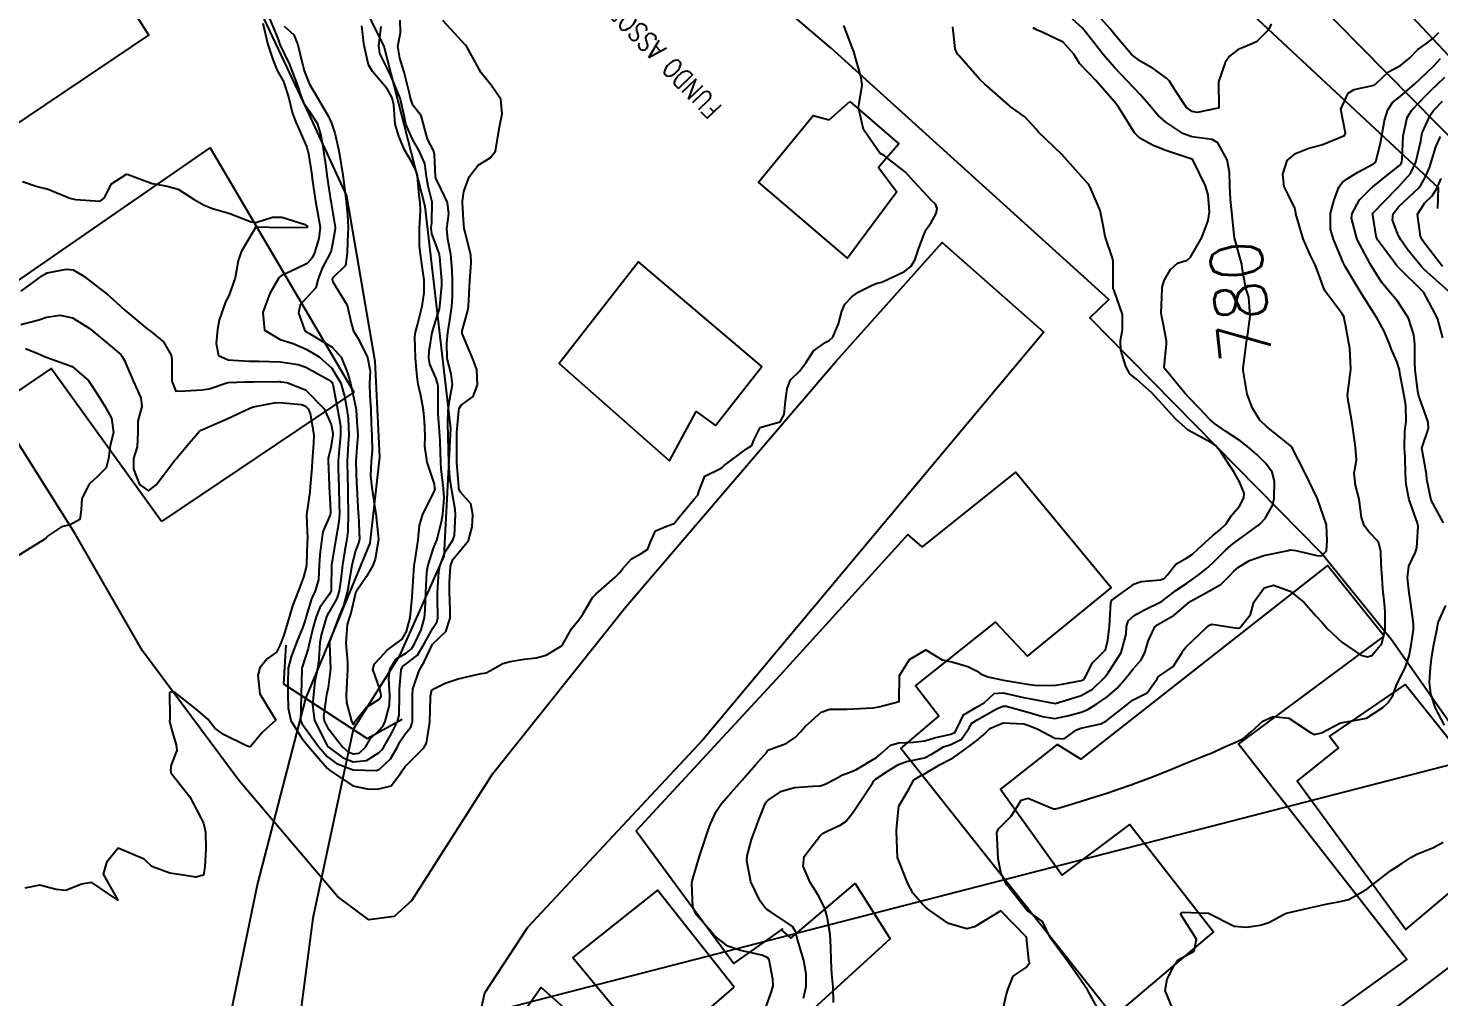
# Model space of a CAD drawing. Header units: metres. Extents: x 307586 to 320046, y 7427249 to 7434250.
# Drawn here: x 319037.7 to 319146.4, y 7428831.8 to 7428906.4 of the extents above; entities that cross this region are included whole.
import ezdxf
from ezdxf.enums import TextEntityAlignment as Align

# ---------------------------------------------------------------- set-up
doc = ezdxf.new("R2010")
doc.units = ezdxf.units.M
doc.header["$MEASUREMENT"] = 0
doc.linetypes.add('CONTINUO', pattern=[0])
for name, color, linetype in [('Cotas', 45, 'Continuous'), ('Curvas de Nivel 1m', 11, 'Continuous'), ('Curvas de Nivel 5m', 15, 'Continuous'), ('Divisa', 42, 'FENCELINE2'), ('Edificações', 30, 'Continuous'), ('Hidrografia', 140, 'Continuous'), ('Linha Férrea', 20, 'Continuous'), ('Pontes_Viadutos_Tubos', 190, 'Continuous'), ('TEXTO', 45, 'Continuous'), ('Vias Primárias', 230, 'Continuous'), ('Vias Secundárias', 230, 'Continuous')]:
    doc.layers.add(name, color=color, linetype=linetype)
doc.styles.add('ROMANS', font='romans', dxfattribs={"height": 0.2})
doc.styles.add('Style-STANDARD', font='STANDARD.shx')
doc.linetypes.add('FENCELINE2', pattern='A,0.25,-0.1,[132,ltypeshp.shx,S=0.1,R=0,X=-0.1,Y=0],-0.1,1', length=1.45)

msp = doc.modelspace()

# ---------------------------------------------------------------- linework, layer by layer
at = {"layer": 'Curvas de Nivel 1m', "flags": 128}
for points, elevation in [([(319056.34, 7428907.12), (319056.97, 7428905.58), (319057.13, 7428905.11), (319057.43, 7428904.47), (319057.88, 7428903.57), (319058.05, 7428903.1), (319058.45, 7428902.04), (319058.78, 7428901.09), (319058.94, 7428900.65), (319059.37, 7428900.04), (319059.99, 7428899.07), (319060.29, 7428898.13), (319060.46, 7428897.07), (319060.66, 7428895.73), (319060.75, 7428895.07), (319061.01, 7428893.35), (319061.06, 7428893.06), (319061.27, 7428891.82), (319061.39, 7428891.06), (319061.39, 7428890.93), (319061.25, 7428890.19), (319061.07, 7428889.24), (319061.01, 7428889.06), (319060.39, 7428887.91), (319060.09, 7428887.07), (319059.9, 7428886.38), (319059.2, 7428885.64), (319058.69, 7428885.09), (319058.56, 7428884.46), (319059.05, 7428883.08), (319059.17, 7428882.99), (319059.36, 7428882.89), (319061.15, 7428881.81), (319061.85, 7428881.05), (319062.33, 7428879.84), (319062.58, 7428879.05), (319062.97, 7428877.15), (319063, 7428877.03), (319063, 7428876.94), (319063.08, 7428875.74), (319063.14, 7428875.03), (319063.13, 7428874.97), (319063.07, 7428874.46), (319062.98, 7428873.03), (319063.03, 7428871.33), (319063.06, 7428871.03), (319063.06, 7428870.99), (319063.17, 7428869.03), (319063.18, 7428868.85), (319063.25, 7428867.03), (319063.2, 7428866.8), (319062.96, 7428866.15), (319062.68, 7428865.03), (319062.62, 7428864.71), (319062.33, 7428863.04), (319062.03, 7428861.93), (319061.68, 7428861.05), (319060.96, 7428859.13), (319060.95, 7428859.06), (319060.95, 7428858.99), (319061.03, 7428857.06), (319060.84, 7428855.62), (319060.74, 7428855.15), (319060.73, 7428855.06), (319060.49, 7428853.39), (319060.53, 7428853.06), (319060.81, 7428852.54), (319061.96, 7428851.04), (319062.4, 7428850.66), (319062.78, 7428850.51), (319063.24, 7428850.56), (319063.73, 7428851.02), (319064.12, 7428851.69), (319064.8, 7428852.35), (319065.1, 7428852.72), (319065.24, 7428853.01), (319065.58, 7428854.25), (319065.61, 7428855), (319065.53, 7428856.31), (319065.59, 7428857), (319066.05, 7428857.81), (319066.87, 7428858.3), (319067.27, 7428858.59), (319067.51, 7428858.98), (319068, 7428860.07), (319068.27, 7428860.97), (319068.32, 7428861.56), (319068.36, 7428862.97), (319068.44, 7428864.46), (319068.53, 7428864.97), (319068.97, 7428866.35), (319069.14, 7428866.79), (319069.21, 7428866.96), (319069.58, 7428868.37), (319069.68, 7428868.95), (319069.78, 7428870.19), (319069.73, 7428870.95), (319069.55, 7428872.45), (319069.52, 7428872.96), (319069.47, 7428874.56), (319069.45, 7428874.96), (319069.33, 7428876.72), (319069.32, 7428876.96), (319069.31, 7428878.77), (319069.3, 7428878.96), (319069.13, 7428879.45), (319068.69, 7428880.52), (319068.61, 7428880.97), (319068.62, 7428881.5), (319068.85, 7428882.96), (319069.18, 7428884.05), (319069.41, 7428884.74), (319069.45, 7428884.96), (319069.61, 7428886.56), (319069.61, 7428886.96), (319069.45, 7428888.75), (319069.41, 7428888.96), (319069.25, 7428889.46), (319068.84, 7428890.55), (319068.79, 7428890.97), (319068.84, 7428891.4), (319068.87, 7428892.97), (319068.55, 7428894.21), (319068.42, 7428894.97), (319068.29, 7428895.95), (319067.84, 7428896.98), (319067.35, 7428897.82), (319066.84, 7428899), (319066.71, 7428899.66), (319066.4, 7428901), (319065.64, 7428902.78), (319065.53, 7428903.01), (319065.42, 7428903.26), (319064.84, 7428904.43), (319064.75, 7428905.02), (319064.94, 7428906.51)], 774), ([(319133.47, 7428906.7), (319133.31, 7428906.36), (319133.21, 7428906.2), (319132.34, 7428905.32), (319131.44, 7428904.94), (319130.93, 7428904.73), (319130.25, 7428904.23), (319129.92, 7428903.74), (319129.41, 7428902.24), (319129.43, 7428900.24), (319129.41, 7428900.22), (319129.39, 7428900.21), (319127.77, 7428899.88), (319127.39, 7428899.95), (319126.96, 7428900.27), (319126, 7428901.7), (319125.65, 7428902.29), (319125.42, 7428902.54), (319124.39, 7428903.27), (319123.43, 7428903.8), (319122.75, 7428904.33), (319121.46, 7428905.84), (319121.04, 7428906.34), (319119.48, 7428908.11)], 781), ([(319037.2, 7428886.14), (319038.86, 7428887.33), (319039.07, 7428887.47), (319039.22, 7428887.54), (319040.7, 7428887.82), (319041.22, 7428887.78), (319042.03, 7428887.29), (319043.2, 7428886.4), (319043.84, 7428885.91), (319044.54, 7428885.26), (319045.18, 7428884.67), (319046.9, 7428883.23), (319047.16, 7428883.04), (319048.16, 7428882.22), (319048.76, 7428881.21), (319048.8, 7428880.87), (319048.82, 7428879.2), (319049.11, 7428878.42), (319049.86, 7428878.45), (319051.11, 7428878.54), (319051.68, 7428878.6), (319053.12, 7428879.1), (319053.17, 7428879.11), (319054.46, 7428879.14), (319055.12, 7428879.15), (319057.06, 7428879.17), (319057.12, 7428879.17), (319057.18, 7428879.16), (319057.67, 7428879.1), (319059.11, 7428878.53), (319060.54, 7428877.07), (319061.08, 7428875.87), (319061.22, 7428875.2), (319061.22, 7428875.06), (319061.06, 7428874.1), (319060.86, 7428873.26), (319060.84, 7428873.06), (319060.93, 7428871.16), (319060.93, 7428871.06), (319061.01, 7428869.72), (319061.03, 7428869.09), (319061.03, 7428869.06), (319061.03, 7428869.03), (319061, 7428868.92), (319060.45, 7428867.6), (319060.35, 7428867.07), (319060.2, 7428865.82), (319060.16, 7428865.07), (319060.1, 7428863.91), (319059.85, 7428863.07), (319059.56, 7428862.44), (319059.15, 7428861.08), (319059.1, 7428860.88), (319058.89, 7428860.26), (319058.42, 7428859.09), (319057.99, 7428857.97), (319057.78, 7428857.1), (319057.74, 7428855.99), (319057.75, 7428855.1), (319057.76, 7428854.03), (319057.97, 7428853.09), (319058.79, 7428851.75), (319059.34, 7428851.07), (319060.77, 7428849.41), (319060.96, 7428849.25), (319061.26, 7428849.05), (319062.75, 7428848.06), (319063.98, 7428847.78), (319064.74, 7428847.81), (319065.69, 7428848.06), (319066.43, 7428848.99), (319066.55, 7428849.21), (319066.77, 7428849.54), (319068.21, 7428850.97), (319068.42, 7428851.33), (319068.69, 7428852.96), (319068.72, 7428854.85), (319068.73, 7428854.96), (319068.84, 7428855.44), (319069.85, 7428855.95), (319070.85, 7428856.28), (319072.63, 7428856.69), (319072.85, 7428856.72), (319073.01, 7428856.75), (319073.3, 7428856.91), (319074.29, 7428857.47), (319074.86, 7428857.61), (319075.94, 7428857.8), (319076.87, 7428857.9), (319077.63, 7428858.1), (319078.88, 7428858.84), (319079.6, 7428860.13), (319080.15, 7428860.83), (319080.47, 7428861.26), (319080.92, 7428862.07), (319081.21, 7428862.54), (319081.46, 7428862.81), (319082.95, 7428864.1), (319083.29, 7428864.45), (319083.53, 7428864.78), (319084.22, 7428865.52), (319084.96, 7428865.94), (319085.47, 7428866.27), (319085.65, 7428866.76), (319086.05, 7428867.69), (319086.99, 7428868.07), (319087.49, 7428868.25), (319087.88, 7428868.74), (319089.02, 7428870.09), (319089.32, 7428870.42), (319089.39, 7428870.72), (319089.86, 7428871.89), (319091.05, 7428872.48), (319091.2, 7428872.55), (319091.35, 7428872.7), (319093.07, 7428874), (319093.47, 7428874.26), (319093.64, 7428874.66), (319094.11, 7428875.64), (319095.09, 7428875.93), (319095.67, 7428876.07), (319095.97, 7428876.64), (319096.07, 7428877.68), (319096.19, 7428878.64), (319096.45, 7428879.31), (319097.14, 7428879.96), (319097.64, 7428880.62), (319098.23, 7428881.54), (319099.17, 7428882.21), (319099.43, 7428882.34), (319099.71, 7428882.59), (319100.16, 7428883.61), (319100.41, 7428884.59), (319100.65, 7428885.13), (319101.21, 7428885.72), (319101.72, 7428886.07), (319102.68, 7428886.57), (319103.06, 7428886.73), (319103.22, 7428886.76), (319103.49, 7428886.82), (319105.23, 7428887.64), (319105.73, 7428888.03), (319106.03, 7428888.52), (319106.34, 7428889.43), (319106.74, 7428890.52), (319106.9, 7428890.88), (319107.28, 7428891.41), (319107.68, 7428892.12), (319107.76, 7428892.5), (319107.61, 7428892.82), (319107.3, 7428893.1), (319106, 7428894.52), (319105.32, 7428895.28), (319103.68, 7428896.55), (319103.46, 7428896.67), (319103.34, 7428896.76), (319102.07, 7428898.57), (319101.69, 7428900.27), (319101.73, 7428900.58), (319101.98, 7428902), (319101.89, 7428902.58), (319101.43, 7428904.2), (319101.32, 7428904.58), (319101.25, 7428904.76), (319100.56, 7428906.59)], 777), ([(319037.3, 7428894.57), (319038.43, 7428894.2), (319039.29, 7428893.99), (319040.96, 7428893.3), (319041.28, 7428893.21), (319041.38, 7428893.2), (319043.28, 7428893.05), (319043.61, 7428893.28), (319044.17, 7428894.39), (319045.31, 7428895.14), (319045.44, 7428895.12), (319047.3, 7428894.42), (319048.34, 7428894.25), (319049.3, 7428893.98), (319050.53, 7428893.19), (319051.29, 7428892.76), (319051.95, 7428892.5), (319053.28, 7428892.11), (319054.92, 7428891.48), (319055.27, 7428891.43), (319056.55, 7428891.84), (319057.27, 7428891.83), (319059.09, 7428891.26), (319059.26, 7428891.1), (319059.27, 7428891.08), (319059.26, 7428891.05), (319059.22, 7428891.04), (319057.26, 7428891.01), (319055.33, 7428891.06), (319055.26, 7428891.03), (319054.15, 7428889.15), (319053.92, 7428888.46), (319053.68, 7428887.15), (319053.2, 7428885.78), (319052.98, 7428885.37), (319052.89, 7428885.16), (319052.45, 7428883.9), (319052.32, 7428883.17), (319052.22, 7428882.11), (319052.4, 7428881.17), (319053.14, 7428880.85), (319054.73, 7428880.73), (319055.14, 7428880.73), (319055.53, 7428880.74), (319057.14, 7428880.68), (319058.53, 7428880.48), (319059.13, 7428880.28), (319060.85, 7428879.33), (319061.12, 7428879.13), (319061.17, 7428879.06), (319061.2, 7428878.98), (319061.58, 7428877.05), (319061.79, 7428875.76), (319061.81, 7428875.05), (319061.66, 7428873.65), (319061.62, 7428873.05), (319061.62, 7428872.47), (319061.67, 7428871.05), (319061.7, 7428869.74), (319061.72, 7428869.05), (319061.68, 7428868.37), (319061.44, 7428867.05), (319061.12, 7428865.22), (319061.1, 7428865.06), (319061.09, 7428863.22), (319061.08, 7428863.06), (319061.04, 7428862.95), (319060.93, 7428862.77), (319060.2, 7428861.78), (319059.92, 7428861.07), (319059.7, 7428860.26), (319059.42, 7428859.07), (319059.32, 7428858.63), (319058.85, 7428857.18), (319058.83, 7428857.1), (319058.82, 7428857.08), (319058.82, 7428857.05), (319058.76, 7428855.08), (319058.76, 7428855.01), (319058.72, 7428853.08), (319058.81, 7428852.84), (319060.11, 7428851.07), (319060.78, 7428850.3), (319061.48, 7428849.76), (319062.77, 7428849.29), (319064.54, 7428849.24), (319064.77, 7428849.31), (319065.66, 7428850.12), (319066.15, 7428851), (319066.36, 7428851.43), (319066.8, 7428852.07), (319067.22, 7428852.57), (319067.35, 7428852.98), (319067.35, 7428853.52), (319067.34, 7428854.98), (319067.38, 7428855.52), (319067.87, 7428856.97), (319068.24, 7428857.59), (319068.88, 7428858.96), (319069.92, 7428859.92), (319070.24, 7428860.95), (319070.24, 7428861.62), (319070.18, 7428862.95), (319070.18, 7428863.71), (319070.26, 7428864.95), (319070.44, 7428865.46), (319070.96, 7428866.08), (319071.65, 7428866.93), (319071.93, 7428867.98), (319071.98, 7428868.93), (319071.84, 7428869.75), (319071.02, 7428870.67), (319070.92, 7428870.94), (319070.9, 7428871.06), (319070.77, 7428872.94), (319070.76, 7428873.24), (319070.76, 7428874.94), (319070.76, 7428875.26), (319070.9, 7428876.94), (319070.93, 7428877.1), (319071.1, 7428877.35), (319072.01, 7428878.03), (319072.35, 7428878.92), (319072.3, 7428880.1), (319072, 7428880.93), (319071.17, 7428882.86), (319071.16, 7428882.94), (319071.17, 7428883.07), (319071.59, 7428884.54), (319071.65, 7428884.94), (319071.73, 7428886.41), (319071.76, 7428886.93), (319071.86, 7428888.3), (319071.84, 7428888.93), (319071.35, 7428890.85), (319071.32, 7428890.94), (319071.27, 7428891.62), (319071.19, 7428892.94), (319071.19, 7428893.05), (319071.3, 7428893.8), (319071.6, 7428894.65), (319071.72, 7428894.94), (319072.41, 7428895.84), (319073.33, 7428896.39), (319073.73, 7428896.91), (319073.96, 7428898.31), (319074.07, 7428898.91), (319074.26, 7428899.79), (319074.14, 7428900.91), (319073.4, 7428902), (319072.62, 7428902.93), (319071.62, 7428904.75), (319071.53, 7428904.94), (319071.43, 7428905.07), (319069.69, 7428906.96)], 776), ([(319057.45, 7428906.54), (319058.21, 7428905.86), (319058.5, 7428905.09), (319058.68, 7428904.35), (319059.01, 7428903.09), (319059.4, 7428902.07), (319059.99, 7428901.07), (319060.87, 7428899.57), (319061.1, 7428899.06), (319061.35, 7428898.29), (319061.65, 7428897.06), (319061.73, 7428896.65), (319061.99, 7428895.05), (319062.09, 7428894.27), (319062.23, 7428893.05), (319062.34, 7428891.99), (319062.4, 7428891.05), (319062.35, 7428889.95), (319062.31, 7428889.05), (319062.18, 7428888.1), (319061.21, 7428887.17), (319061.17, 7428887.11), (319061.15, 7428887.06), (319061.21, 7428886.85), (319062.3, 7428885.05), (319062.65, 7428883.58), (319062.81, 7428883.04), (319063.16, 7428882.48), (319063.89, 7428881.03), (319064.08, 7428879.97), (319064.04, 7428879.03), (319064.05, 7428878.08), (319064.13, 7428877.02), (319064.17, 7428875.94), (319064.21, 7428875.02), (319064.24, 7428873.84), (319064.17, 7428873.02), (319064.11, 7428871.94), (319064.2, 7428871.02), (319064.42, 7428869.6), (319064.51, 7428869.01), (319064.71, 7428867.28), (319064.72, 7428867.01), (319064.47, 7428865.51), (319064.29, 7428865.02), (319063.8, 7428864.17), (319063.02, 7428863.03), (319062.98, 7428862.98), (319062.93, 7428862.78), (319062.59, 7428861.35), (319062.5, 7428861.04), (319062.32, 7428860.46), (319062.22, 7428859.04), (319062.34, 7428857.56), (319062.35, 7428857.04), (319062.32, 7428856.51), (319062.23, 7428855.04), (319062.25, 7428854.46), (319062.64, 7428853.03), (319062.81, 7428852.76), (319062.9, 7428852.94), (319062.94, 7428853.03), (319063.77, 7428854.07), (319064.83, 7428854.74), (319064.92, 7428854.92), (319064.92, 7428855.01), (319064.84, 7428855.49), (319064.3, 7428857.02), (319064.42, 7428857.45), (319064.87, 7428857.94), (319065.4, 7428858.48), (319066.09, 7428859), (319066.55, 7428859.33), (319066.89, 7428859.94), (319067.17, 7428860.99), (319067.33, 7428862.58), (319067.35, 7428862.98), (319067.36, 7428863.41), (319067.46, 7428864.98), (319067.57, 7428865.59), (319067.79, 7428866.98), (319067.88, 7428868.08), (319068.14, 7428868.97), (319069.02, 7428870.68), (319069.08, 7428870.9), (319069.07, 7428870.96), (319069.03, 7428871.26), (319068.46, 7428872.97), (319068.3, 7428874.2), (319068.31, 7428874.97), (319068.26, 7428876.15), (319068.18, 7428876.97), (319067.99, 7428878.09), (319067.79, 7428878.98), (319067.69, 7428879.54), (319067.58, 7428880.98), (319067.53, 7428882.62), (319067.57, 7428882.98), (319067.73, 7428883.53), (319068.08, 7428884.98), (319068.24, 7428886.01), (319068.23, 7428886.97), (319068.12, 7428887.87), (319067.96, 7428888.98), (319067.89, 7428889.62), (319067.87, 7428890.98), (319067.95, 7428892.32), (319067.93, 7428892.98), (319067.85, 7428893.53), (319067.72, 7428894.98), (319067.66, 7428895.33), (319067.32, 7428896), (319066.74, 7428897), (319066.28, 7428898.07), (319066.02, 7428899), (319065.9, 7428900.48), (319065.79, 7428901.01), (319065.39, 7428901.72), (319064.26, 7428903.03), (319063.95, 7428903.56), (319063.62, 7428905.04), (319063.6, 7428905.2), (319063.45, 7428906.55)], 773), ([(319094.55, 7428830.97), (319094.99, 7428832.22), (319095.11, 7428832.64), (319095.1, 7428833.17), (319094.82, 7428834.65), (319094.73, 7428834.78), (319094.6, 7428834.87), (319094.24, 7428835.01), (319092.6, 7428835.38), (319091.62, 7428835.7), (319090.61, 7428836.51), (319090.45, 7428836.7), (319089.2, 7428838.15), (319088.94, 7428838.72), (319088.86, 7428840.52), (319088.89, 7428840.72), (319089.29, 7428842.11), (319089.48, 7428842.71), (319089.77, 7428843.64), (319090.13, 7428844.71), (319090.3, 7428845.12), (319090.73, 7428846.06), (319091.13, 7428846.69), (319091.88, 7428847.54), (319092.76, 7428848.52), (319092.83, 7428848.6), (319092.89, 7428848.67), (319093.77, 7428849.66), (319094.62, 7428850.65), (319094.69, 7428850.74), (319094.79, 7428850.81), (319096.13, 7428851.3), (319096.8, 7428851.77), (319097.22, 7428852.21), (319097.59, 7428852.62), (319098.82, 7428853.72), (319099.48, 7428853.94), (319100.83, 7428853.96), (319102.29, 7428854.02), (319102.83, 7428854.05), (319103.26, 7428854.12), (319104.83, 7428854.53), (319104.86, 7428856.53), (319105.63, 7428857.77), (319106.88, 7428858.51), (319108.14, 7428857.76), (319108.87, 7428857.6), (319110.1, 7428857.23), (319110.87, 7428856.86), (319111.09, 7428856.68), (319111.64, 7428856.45), (319112.86, 7428856.18), (319113.16, 7428856.13), (319114.85, 7428855.86), (319115.47, 7428855.78), (319116.85, 7428855.79), (319117.37, 7428855.87), (319118.86, 7428856.15), (319119, 7428856.22), (319119.11, 7428856.36), (319119.72, 7428857.51), (319120.52, 7428858.34), (319120.7, 7428858.53), (319120.89, 7428859.27), (319121.01, 7428860.34), (319121.13, 7428862.14), (319121.21, 7428862.34), (319122.95, 7428863.61), (319123.46, 7428863.79), (319124.95, 7428863.91), (319125.22, 7428864.01), (319125.49, 7428864.28), (319126.13, 7428865.11), (319126.97, 7428865.6), (319127.38, 7428865.86), (319127.81, 7428866.26), (319128.99, 7428867.32), (319129.5, 7428867.73), (319130, 7428868.23), (319130.4, 7428868.84), (319131.02, 7428869.59), (319131.37, 7428870.21), (319131.39, 7428870.58), (319131.04, 7428871.44), (319130.59, 7428872.22), (319129.64, 7428873.66), (319129.19, 7428874.24), (319129.07, 7428874.33), (319128.87, 7428874.45), (319127.09, 7428875.43), (319126.13, 7428876.28), (319125.11, 7428877.4), (319124.29, 7428878.3), (319123.13, 7428879.34), (319122.59, 7428879.77), (319122.27, 7428880.32), (319121.9, 7428881.59), (319121.86, 7428882.33), (319122.02, 7428883.16), (319122.03, 7428884.33), (319121.39, 7428886.17), (319121.31, 7428886.34), (319121.29, 7428886.4), (319121.31, 7428888.34), (319121.31, 7428888.41), (319121.25, 7428888.68), (319120.69, 7428890.35), (319120.57, 7428891.05), (319120.31, 7428892.35), (319119.54, 7428894.13), (319119.41, 7428894.36), (319119.31, 7428894.48), (319117.58, 7428896.39), (319117.47, 7428896.51), (319117.35, 7428896.65), (319115.52, 7428898.41), (319115.36, 7428898.6), (319114.51, 7428899.56), (319113.38, 7428900.36), (319113.27, 7428900.44), (319111.41, 7428902.07), (319111.02, 7428902.46), (319109.43, 7428904.24), (319109.32, 7428904.37), (319109.25, 7428904.48), (319109.13, 7428904.79), (319108.95, 7428906.49)], 778), ([(319097.46, 7428831.71), (319097.65, 7428832.61), (319097.66, 7428833.54), (319097.47, 7428834.61), (319097, 7428836.23), (319096.9, 7428836.62), (319096.84, 7428836.84), (319096.62, 7428837.21), (319094.97, 7428838.31), (319094.64, 7428838.52), (319094.49, 7428838.65), (319094.12, 7428839.18), (319093.39, 7428840.66), (319093.08, 7428842.28), (319093.12, 7428842.67), (319093.46, 7428843.91), (319093.72, 7428844.66), (319093.99, 7428845.38), (319094.5, 7428846.65), (319094.59, 7428846.8), (319094.74, 7428846.95), (319095.76, 7428847.63), (319096.76, 7428847.93), (319098.17, 7428848.03), (319098.76, 7428848.06), (319099.17, 7428848.19), (319099.93, 7428848.59), (319100.46, 7428848.89), (319100.77, 7428848.99), (319101.48, 7428849.28), (319102.78, 7428850.05), (319103.08, 7428850.24), (319103.44, 7428850.54), (319104.15, 7428851.18), (319104.8, 7428851.37), (319105.91, 7428851.4), (319106.8, 7428851.52), (319107.55, 7428851.75), (319108.81, 7428852.02), (319109.12, 7428852.16), (319109.3, 7428852.48), (319109.78, 7428853.51), (319110.83, 7428854.12), (319111.37, 7428854.45), (319112.13, 7428855.16), (319112.84, 7428855.21), (319114.39, 7428854.86), (319114.84, 7428854.77), (319116.83, 7428854.39), (319118.35, 7428854.85), (319118.84, 7428855.01), (319119.71, 7428855.49), (319120.59, 7428856.34), (319120.72, 7428856.49), (319120.87, 7428856.67), (319121.92, 7428858.32), (319122.3, 7428859.72), (319122.34, 7428860.32), (319122.47, 7428860.76), (319122.92, 7428861.15), (319123.67, 7428861.56), (319124.93, 7428862.18), (319125, 7428862.22), (319125.09, 7428862.29), (319126.14, 7428863.08), (319126.95, 7428863.63), (319127.86, 7428864.26), (319128.46, 7428864.75), (319128.97, 7428865.21), (319129.49, 7428865.72), (319130.01, 7428866.23), (319130.53, 7428866.68), (319130.99, 7428867.01), (319132.6, 7428868.2), (319133.01, 7428868.62), (319133.58, 7428869.63), (319133.7, 7428870.18), (319133.72, 7428871.51), (319133.55, 7428872.19), (319133.06, 7428872.87), (319132.39, 7428873.53), (319131.62, 7428874.21), (319131.08, 7428874.62), (319129.96, 7428875.36), (319129.1, 7428875.95), (319128.74, 7428876.25), (319127.96, 7428877.1), (319127.12, 7428877.95), (319126.82, 7428878.27), (319125.31, 7428880.12), (319125.24, 7428880.29), (319125.41, 7428882.04), (319125.42, 7428882.29), (319125.19, 7428883.55), (319125.03, 7428884.29), (319125.01, 7428884.47), (319125.07, 7428886.29), (319125.08, 7428886.43), (319125.23, 7428886.96), (319125.72, 7428887.81), (319126.25, 7428888.28), (319126.99, 7428888.53), (319127.25, 7428888.75), (319128.12, 7428890.26), (319128.62, 7428891.58), (319128.72, 7428892.25), (319128.61, 7428893.55), (319128.4, 7428894.25), (319127.48, 7428896.13), (319127.41, 7428896.27), (319127.37, 7428896.3), (319127.34, 7428896.31), (319127.29, 7428896.32), (319125.35, 7428896.97), (319124.38, 7428897.34), (319123.36, 7428897.91), (319122.95, 7428898.32), (319122.19, 7428899.52), (319121.68, 7428900.34), (319121.39, 7428900.72), (319119.97, 7428902.35), (319119.42, 7428902.91), (319118.72, 7428903.66), (319118.27, 7428904.38), (319117.45, 7428905.3), (319115.78, 7428906.09), (319115.46, 7428906.22), (319115.15, 7428906.41)], 779), ([(319112.74, 7428830.43), (319113.07, 7428831.92), (319113.21, 7428832.42), (319113.6, 7428833.4), (319114.59, 7428834.05), (319114.86, 7428834.41), (319114.82, 7428834.63), (319114.64, 7428836.41), (319112.64, 7428838.43), (319110.63, 7428837.19), (319110.04, 7428837.05), (319108.63, 7428837.46), (319107.11, 7428838.5), (319106.86, 7428838.71), (319106.65, 7428838.9), (319105.89, 7428839.75), (319105.49, 7428840.52), (319104.69, 7428842.53), (319104.61, 7428844.53), (319104.62, 7428844.63), (319104.73, 7428845.74), (319104.8, 7428846.47), (319104.83, 7428846.53), (319105.54, 7428847.73), (319105.96, 7428848.52), (319106.46, 7428848.82), (319106.77, 7428848.96), (319107.99, 7428849.7), (319108.78, 7428850.1), (319109.01, 7428850.24), (319109.34, 7428850.47), (319110.19, 7428851.07), (319110.8, 7428851.54), (319111.3, 7428851.96), (319111.81, 7428852.45), (319112.82, 7428852.89), (319114.42, 7428852.82), (319114.82, 7428852.7), (319115.49, 7428852.4), (319116.8, 7428851.72), (319117.52, 7428851.66), (319118.48, 7428852.36), (319118.81, 7428852.49), (319120.34, 7428852.82), (319120.82, 7428853.07), (319122.39, 7428854.32), (319122.63, 7428854.52), (319122.84, 7428854.67), (319123.93, 7428855.21), (319124.68, 7428856.29), (319124.75, 7428856.41), (319124.87, 7428856.52), (319125.91, 7428857.24), (319126.58, 7428858.27), (319126.69, 7428858.47), (319126.89, 7428858.73), (319128.49, 7428860.25), (319128.72, 7428860.43), (319128.91, 7428860.5), (319130.69, 7428860.22), (319130.9, 7428860.19), (319131.06, 7428860.22), (319131.88, 7428861.25), (319132.13, 7428862.2), (319132.94, 7428863.3), (319133.64, 7428863.49), (319134.94, 7428863.04), (319136.01, 7428862.16), (319136.92, 7428861.13), (319137.39, 7428860.61), (319137.82, 7428860.14), (319138.9, 7428859.1), (319140.37, 7428858.11), (319140.88, 7428857.99), (319141.22, 7428858.09), (319141.98, 7428859), (319142.25, 7428860.08), (319142.25, 7428861.41), (319142.2, 7428862.08), (319142.08, 7428863.22), (319142.02, 7428864.08), (319141.94, 7428865.11), (319141.91, 7428866.09), (319141.74, 7428866.84), (319141, 7428867.61), (319140.62, 7428868.1), (319140.42, 7428868.7), (319140.25, 7428870.11), (319139.96, 7428871.19), (319139.86, 7428872.11), (319140.05, 7428873.13), (319139.97, 7428874.11), (319139.78, 7428875.43), (319139.69, 7428876.11), (319139.38, 7428877.86), (319139.36, 7428878.12), (319139.56, 7428879.71), (319139.61, 7428880.12), (319139.54, 7428881.75), (319139.46, 7428882.12), (319139.19, 7428883.56), (319139.1, 7428884.03), (319139.09, 7428884.12), (319138.94, 7428884.39), (319137.63, 7428886.14), (319137.5, 7428886.42), (319137.23, 7428887.22), (319136.85, 7428888.15), (319136.47, 7428888.94), (319135.93, 7428890.16), (319135.37, 7428892.09), (319135.36, 7428892.17), (319135.3, 7428892.53), (319134.75, 7428893.62), (319134.48, 7428894.18), (319134.37, 7428895.14), (319134.69, 7428896.18), (319135.35, 7428896.73), (319136.38, 7428897.13), (319137.36, 7428897.4), (319139.13, 7428898.12), (319139.19, 7428898.3), (319138.83, 7428900.13), (319139.41, 7428901.38), (319139.87, 7428901.66), (319141.41, 7428902), (319141.47, 7428902.04), (319141.52, 7428902.1), (319142.5, 7428903.01), (319143.43, 7428903.5), (319144.12, 7428904.07), (319144.77, 7428904.74), (319145.45, 7428905.22), (319145.91, 7428905.59), (319146.38, 7428906.04)], 781), ([(319120.25, 7428830.64), (319119.33, 7428832.35), (319118.58, 7428833.42), (319117.91, 7428834.37), (319116.62, 7428836.11), (319116.5, 7428836.26), (319116.44, 7428836.38), (319115.85, 7428837.6), (319114.75, 7428838.41), (319114.68, 7428838.45), (319114.64, 7428838.49), (319113.11, 7428840.43), (319112.68, 7428841.28), (319112.44, 7428842.43), (319112.36, 7428844.08), (319112.35, 7428844.44), (319112.44, 7428844.71), (319112.72, 7428844.99), (319113.44, 7428845.72), (319113.9, 7428846.42), (319114.22, 7428846.94), (319114.75, 7428847.09), (319116.44, 7428846.39), (319116.74, 7428846.28), (319116.85, 7428846.28), (319117.25, 7428846.38), (319118.75, 7428846.84), (319119.9, 7428847.2), (319120.75, 7428847.47), (319122.52, 7428848.08), (319122.76, 7428848.16), (319122.87, 7428848.2), (319123.16, 7428848.31), (319124.32, 7428848.74), (319124.77, 7428848.91), (319125.75, 7428849.31), (319126.78, 7428849.73), (319128.06, 7428850.25), (319128.57, 7428850.46), (319128.79, 7428850.55), (319129.96, 7428851.07), (319130.8, 7428851.43), (319131.34, 7428851.68), (319131.93, 7428852.2), (319132.82, 7428853.02), (319133.62, 7428853.39), (319134.82, 7428853.26), (319136.5, 7428852.15), (319136.81, 7428852.01), (319137.34, 7428852.14), (319138.82, 7428852.9), (319139.85, 7428853.08), (319140.82, 7428853.27), (319142.07, 7428854.08), (319142.46, 7428854.45), (319142.85, 7428855), (319143.13, 7428855.8), (319143.24, 7428856.07), (319143.79, 7428857.14), (319144.1, 7428858.06), (319144.22, 7428858.73), (319144.44, 7428860.05), (319144.44, 7428860.53), (319144.22, 7428862.06), (319144.1, 7428862.9), (319143.97, 7428864.06), (319144.07, 7428864.96), (319144.58, 7428866.05), (319144.68, 7428866.36), (319144.78, 7428868.05), (319144.71, 7428868.35), (319144.09, 7428870.06), (319143.86, 7428871.25), (319143.82, 7428872.06), (319143.79, 7428873.34), (319143.75, 7428874.06), (319143.77, 7428875.38), (319143.86, 7428876.06), (319143.85, 7428877.33), (319143.72, 7428878.06), (319143.39, 7428879.82), (319143.35, 7428880.07), (319143.16, 7428880.71), (319142.74, 7428881.65), (319142.57, 7428882.08), (319142.16, 7428883.06), (319141.61, 7428884.09), (319141.2, 7428884.73), (319140.33, 7428886.11), (319139.24, 7428887.9), (319139.16, 7428888.03), (319139.12, 7428888.12), (319139.02, 7428888.35), (319138.26, 7428890.14), (319138.05, 7428890.91), (319138.05, 7428892.14), (319138.33, 7428893.16), (319138.69, 7428894.13), (319138.94, 7428894.5), (319139.32, 7428894.79), (319140.14, 7428895.3), (319141.34, 7428895.93), (319141.45, 7428896), (319141.53, 7428896.1), (319141.9, 7428897.55), (319141.98, 7428898.09), (319142.2, 7428899.27), (319142.46, 7428900.09), (319142.82, 7428900.66), (319143.4, 7428901.13), (319144.52, 7428902.06), (319145.42, 7428902.93), (319145.99, 7428903.48), (319146.52, 7428904.04)], 782), ([(319146.74, 7428868.3), (319145.8, 7428870.04), (319145.46, 7428871.63), (319145.42, 7428872.05), (319145.07, 7428874.05), (319145.58, 7428875.56), (319145.56, 7428876.05), (319145.12, 7428877.27), (319144.84, 7428878.05), (319144.77, 7428878.42), (319144.57, 7428880.06), (319144.53, 7428880.69), (319144.53, 7428882.06), (319144.46, 7428882.78), (319144.05, 7428884.06), (319143.21, 7428885.36), (319142.57, 7428886.08), (319141.96, 7428886.82), (319141.24, 7428887.99), (319141.18, 7428888.1), (319141.06, 7428888.28), (319140.09, 7428890.11), (319139.66, 7428891.74), (319139.7, 7428892.12), (319140.27, 7428893.15), (319141.23, 7428894.1), (319141.28, 7428894.13), (319141.31, 7428894.16), (319142.37, 7428895.04), (319143.34, 7428895.81), (319143.47, 7428895.95), (319143.54, 7428896.08), (319143.57, 7428896.3), (319143.63, 7428898.08), (319143.95, 7428899.5), (319144.29, 7428900.07), (319145.4, 7428901.23), (319145.82, 7428901.63), (319146.25, 7428902.04), (319146.84, 7428902.61)], 783), ([(319146.68, 7428882.53), (319146.27, 7428884.04), (319145.22, 7428886.02), (319145.2, 7428886.05), (319143.24, 7428887.97), (319143.19, 7428888.02), (319143.16, 7428888.07), (319142.9, 7428888.43), (319141.67, 7428890.09), (319141.55, 7428890.37), (319141.29, 7428891.99), (319141.28, 7428892.1), (319143.2, 7428894.08), (319143.26, 7428894.14), (319143.31, 7428894.18), (319144.19, 7428895.2), (319144.61, 7428896.06), (319144.99, 7428897.68), (319145.04, 7428898.05), (319145.11, 7428898.32), (319145.38, 7428898.94), (319145.73, 7428899.7), (319145.96, 7428900.04), (319146.67, 7428900.77)], 784), ([(319146.66, 7428888.04), (319145.27, 7428889.83), (319145.13, 7428890.05), (319144.98, 7428890.35), (319144.73, 7428892.06), (319145.3, 7428892.93), (319145.88, 7428893.47), (319146.24, 7428894.04), (319146.55, 7428894.81)], 786), ([(319037.17, 7428883.56), (319038.57, 7428883.93), (319039.17, 7428884.12), (319040.21, 7428884.28), (319041.17, 7428884.09), (319042.45, 7428883.29), (319043.16, 7428882.7), (319043.93, 7428882.05), (319044.87, 7428881.25), (319044.99, 7428881.1), (319045.14, 7428880.84), (319045.83, 7428879.24), (319046.42, 7428877.92), (319046.49, 7428877.24), (319046.2, 7428876.12), (319046.19, 7428875.24), (319046.15, 7428874.15), (319045.87, 7428873.24), (319045.85, 7428872.43), (319046.32, 7428871.24), (319047.02, 7428870.76), (319047.6, 7428871.22), (319049.04, 7428873.11), (319049.08, 7428873.16), (319049.12, 7428873.2), (319050, 7428874.25), (319050.78, 7428875.18), (319050.92, 7428875.33), (319051.08, 7428875.44), (319051.53, 7428875.63), (319053.08, 7428876.31), (319054.82, 7428877.13), (319055.01, 7428877.21), (319055.09, 7428877.23), (319056.68, 7428877.54), (319057.1, 7428877.55), (319058.79, 7428877.4), (319059.1, 7428877.29), (319059.3, 7428877.08), (319059.46, 7428876.71), (319059.75, 7428875.07), (319059.73, 7428874.41), (319059.62, 7428873.07), (319059.6, 7428872.52), (319059.47, 7428871.08), (319059.43, 7428870.66), (319059.2, 7428869.08), (319059.19, 7428868.89), (319059.25, 7428867.08), (319059.24, 7428866.81), (319059.17, 7428865.08), (319059.15, 7428864.88), (319058.94, 7428864.11), (319058.56, 7428863.09), (319058.11, 7428861.9), (319057.87, 7428861.1), (319057.43, 7428859.64), (319057.22, 7428859.1), (319057.13, 7428858.86), (319056.87, 7428858.35), (319056.16, 7428857.82), (319055.58, 7428857.12), (319055.44, 7428856.53), (319055.58, 7428855.12), (319056.81, 7428853.11), (319055.77, 7428852.15), (319054.93, 7428851.13), (319054.84, 7428851.07), (319054.78, 7428851.06), (319054.57, 7428851.13), (319052.79, 7428852.01), (319052.13, 7428852.5), (319051.58, 7428853.17), (319050.81, 7428853.84), (319049.09, 7428855.2), (319048.83, 7428855.31), (319048.64, 7428855.2), (319048.66, 7428853.34), (319048.65, 7428853.2), (319048.64, 7428853.04), (319048.79, 7428852.4), (319049.15, 7428851.2), (319049.2, 7428850.78), (319048.77, 7428849.66), (319048.7, 7428849.2), (319048.76, 7428849.03), (319050.2, 7428847.19), (319050.72, 7428846.22), (319051.07, 7428845.53), (319051.24, 7428845.17), (319051.39, 7428844.48), (319051.42, 7428843.17), (319051.34, 7428841.84), (319051.25, 7428841.17), (319050.66, 7428841.01), (319049.52, 7428841.19), (319048.66, 7428841.32), (319047.28, 7428841.84), (319046.67, 7428842.4), (319044.68, 7428843.25), (319043.78, 7428842.15), (319043.51, 7428841.26), (319044.64, 7428839.25), (319042.66, 7428840.6), (319041.84, 7428840.47), (319040.65, 7428839.98), (319039.9, 7428840.06), (319038.65, 7428840.39), (319037.48, 7428840.16)], 778), ([(319037.53, 7428881.72), (319038.49, 7428881.33), (319038.94, 7428881.12), (319039.14, 7428881.04), (319039.56, 7428880.9), (319041.13, 7428880.34), (319042.37, 7428879.29), (319043.11, 7428878.16), (319043.64, 7428877.27), (319044.17, 7428876.35), (319044.32, 7428875.26), (319044.07, 7428874.24), (319043.93, 7428873.26), (319043.76, 7428872.54), (319043.03, 7428871.8), (319042.44, 7428871.28), (319041.88, 7428870.16), (319041.83, 7428869.29), (319041.73, 7428868.55), (319040.99, 7428868.15), (319040.3, 7428867.99), (319039.3, 7428867.32), (319039.14, 7428867.15), (319038.97, 7428867.01), (319038.11, 7428866.48), (319036.96, 7428865.75)], 779), ([(319146.82, 7428852.72), (319146.12, 7428854.04), (319145.77, 7428855.12), (319145.66, 7428856.04), (319145.74, 7428857.17), (319145.85, 7428858.04), (319146, 7428858.93), (319146.22, 7428860.04), (319146.34, 7428860.62), (319146.93, 7428861.92)], 783), ([(319125.84, 7428830.98), (319125.3, 7428832.28), (319125.47, 7428833.17), (319126.02, 7428834.27), (319126.26, 7428834.6), (319126.6, 7428834.81), (319127.54, 7428835.32), (319127.72, 7428836.25), (319126.64, 7428837.93), (319126.51, 7428838.13), (319126.54, 7428838.26), (319126.64, 7428838.32), (319128.64, 7428838.24), (319130.63, 7428837.25), (319131.59, 7428837.16), (319132.63, 7428837.33), (319133.3, 7428837.52), (319134.47, 7428838.17), (319134.58, 7428838.23), (319134.64, 7428838.25), (319134.75, 7428838.28), (319136.65, 7428838.7), (319137.82, 7428838.96), (319138.66, 7428839.11), (319139.46, 7428839.31), (319140.67, 7428839.98), (319140.74, 7428840.03), (319140.84, 7428840.1), (319142.69, 7428841.53), (319143.01, 7428841.74), (319143.54, 7428842.06), (319144.22, 7428842.53), (319144.7, 7428842.78), (319145.98, 7428843.31), (319146.71, 7428843.72)], 783)]:
    msp.add_lwpolyline(points, dxfattribs=dict(at, elevation=elevation))
at = {"layer": 'Curvas de Nivel 5m', "flags": 128}
for points, elevation in [([(319055.82, 7428906.76), (319056.21, 7428905.12), (319056.58, 7428903.96), (319056.93, 7428903.11), (319057.4, 7428902.27), (319057.8, 7428901.1), (319058.09, 7428899.82), (319058.38, 7428899.09), (319059.21, 7428897.21), (319059.24, 7428897.08), (319059.26, 7428897.01), (319059.33, 7428896.7), (319059.58, 7428895.08), (319059.62, 7428894.77), (319059.87, 7428893.07), (319060.01, 7428892.35), (319060.22, 7428891.07), (319060.14, 7428890.18), (319059.79, 7428889.07), (319059.61, 7428888.7), (319059.23, 7428888.25), (319058.44, 7428887.88), (319057.22, 7428887.3), (319057.11, 7428887.22), (319057.03, 7428887.11), (319056.36, 7428885.96), (319056.04, 7428885.12), (319055.83, 7428884.48), (319055.95, 7428883.12), (319057.16, 7428882.41), (319058.16, 7428882.09), (319059.15, 7428881.67), (319060.16, 7428881.07), (319061.13, 7428880.2), (319061.82, 7428879.05), (319062.11, 7428878.05), (319062.29, 7428877.04), (319062.39, 7428876.34), (319062.44, 7428875.04), (319062.4, 7428874.37), (319062.31, 7428873.04), (319062.33, 7428871.75), (319062.36, 7428871.04), (319062.37, 7428870.39), (319062.4, 7428869.04), (319062.37, 7428867.65), (319062.29, 7428867.04), (319062.12, 7428866.2), (319061.94, 7428865.05), (319061.83, 7428863.93), (319061.7, 7428863.05), (319061.52, 7428862.46), (319060.91, 7428861.39), (319060.78, 7428861.19), (319060.73, 7428861.06), (319060.31, 7428859.65), (319060.21, 7428859.07), (319060.14, 7428857.79), (319060.02, 7428857.07), (319059.82, 7428856.09), (319059.72, 7428855.07), (319059.64, 7428854.25), (319059.8, 7428853.07), (319060.78, 7428851.15), (319060.86, 7428851.06), (319061.96, 7428850.23), (319062.77, 7428849.9), (319063.8, 7428849.99), (319064.78, 7428850.61), (319064.98, 7428850.81), (319065.1, 7428851.01), (319065.72, 7428852.08), (319066.2, 7428853), (319066.32, 7428853.49), (319066.33, 7428854.99), (319066.33, 7428855.5), (319066.47, 7428856.99), (319066.6, 7428857.25), (319066.86, 7428857.43), (319067.72, 7428858.12), (319068.23, 7428858.97), (319068.9, 7428860.19), (319069.21, 7428860.65), (319069.29, 7428860.96), (319069.28, 7428862.61), (319069.28, 7428862.96), (319069.38, 7428864.52), (319069.44, 7428864.96), (319069.85, 7428866.06), (319070.45, 7428866.95), (319070.59, 7428867.33), (319070.66, 7428868.94), (319070.63, 7428869.32), (319070.34, 7428870.95), (319070.23, 7428871.75), (319070.15, 7428872.95), (319070.12, 7428873.89), (319070.09, 7428874.95), (319070.07, 7428875.96), (319070.09, 7428876.95), (319070.21, 7428877.85), (319070.42, 7428878.95), (319070.31, 7428879.76), (319070.01, 7428880.95), (319069.98, 7428882.13), (319070.07, 7428882.95), (319070.23, 7428883.9), (319070.37, 7428884.95), (319070.42, 7428885.73), (319070.43, 7428886.95), (319070.41, 7428887.76), (319070.3, 7428888.95), (319070.06, 7428890.14), (319070, 7428890.95), (319070.15, 7428892.08), (319070.03, 7428892.95), (319069.31, 7428894.46), (319069.15, 7428894.8), (319069.12, 7428894.96), (319069.05, 7428896.69), (319068.97, 7428896.97), (319068.49, 7428897.83), (319068.2, 7428898.98), (319068.02, 7428899.63), (319067.38, 7428900.44), (319067.18, 7428900.99), (319067.13, 7428901.25), (319066.71, 7428903), (319066.36, 7428904.07), (319066.22, 7428905), (319066.43, 7428906.02), (319066.39, 7428907)], 775), ([(319099.76, 7428831.38), (319099.73, 7428832.59), (319099.64, 7428833.54), (319099.59, 7428834.59), (319099.57, 7428835.63), (319099.51, 7428836.59), (319099.28, 7428837.95), (319099.09, 7428838.6), (319098.65, 7428839.5), (319098.24, 7428840.18), (319097.97, 7428840.61), (319097.43, 7428841.87), (319097.51, 7428842.62), (319098.71, 7428844.18), (319098.93, 7428844.37), (319099.34, 7428844.59), (319100.29, 7428845.01), (319100.72, 7428845.31), (319101.29, 7428846.02), (319101.63, 7428846.57), (319102.76, 7428848.26), (319102.88, 7428848.43), (319103, 7428848.55), (319104.05, 7428849.26), (319104.77, 7428849.7), (319105.39, 7428849.91), (319106.78, 7428850.21), (319107.36, 7428850.5), (319108.24, 7428851.04), (319108.79, 7428851.23), (319109.62, 7428851.65), (319110.19, 7428852.47), (319110.42, 7428852.86), (319110.82, 7428853.14), (319112.38, 7428853.99), (319112.83, 7428854.19), (319113.07, 7428854.19), (319114.83, 7428853.7), (319115.85, 7428853.38), (319116.82, 7428853.24), (319117.9, 7428853.45), (319118.83, 7428853.72), (319119.29, 7428853.9), (319120.04, 7428854.35), (319120.51, 7428854.67), (319120.84, 7428854.91), (319121.61, 7428855.57), (319122.26, 7428856.32), (319122.87, 7428857.09), (319123.45, 7428857.74), (319123.75, 7428858.3), (319124, 7428859.19), (319124.52, 7428860.29), (319124.73, 7428860.47), (319124.91, 7428860.57), (319126, 7428861.19), (319126.93, 7428861.98), (319127.08, 7428862.12), (319127.28, 7428862.26), (319128.94, 7428863.19), (319129.61, 7428863.57), (319130.29, 7428864.23), (319130.6, 7428864.58), (319130.96, 7428864.89), (319131.79, 7428865.39), (319132.98, 7428865.8), (319133.3, 7428865.87), (319134.78, 7428866.17), (319134.94, 7428866.22), (319134.98, 7428866.22), (319135.38, 7428866.17), (319136.98, 7428865.79), (319137.36, 7428865.76), (319137.73, 7428866.14), (319137.77, 7428866.92), (319137.72, 7428868.14), (319137.03, 7428870.15), (319136.07, 7428872.16), (319135.07, 7428874.11), (319135.03, 7428874.17), (319133.1, 7428875.72), (319132.59, 7428876.2), (319132.02, 7428877.12), (319131.62, 7428878.21), (319131.32, 7428880.05), (319131.32, 7428880.22), (319131.35, 7428880.41), (319131.56, 7428882.21), (319131.64, 7428882.67), (319131.85, 7428884.21), (319131.76, 7428885.67), (319131.58, 7428886.21), (319131.5, 7428886.49), (319131.24, 7428887.93), (319131.2, 7428888.22), (319131.18, 7428888.28), (319130.65, 7428890.23), (319130.57, 7428890.93), (319130.45, 7428892.23), (319130.35, 7428893.18), (319130.28, 7428894.23), (319130.26, 7428895.3), (319130.09, 7428896.23), (319129.36, 7428897.55), (319128.92, 7428897.81), (319127.36, 7428898.02), (319126.67, 7428898.28), (319125.37, 7428899.14), (319124.74, 7428899.67), (319124.19, 7428900.31), (319123.4, 7428901.24), (319122.37, 7428902.33), (319121.42, 7428903.32), (319120.52, 7428904.35), (319119.45, 7428905.74), (319118.95, 7428906.37), (319118.16, 7428907.07)], 780), ([(319147.12, 7428886.14), (319145.24, 7428887.81), (319145.01, 7428888.05), (319143.98, 7428889.34), (319143.45, 7428890.07), (319143.28, 7428890.4), (319142.82, 7428891.6), (319142.86, 7428892.08), (319143.3, 7428892.66), (319144.81, 7428894.06), (319145.03, 7428894.34), (319145.33, 7428894.89), (319145.69, 7428895.7), (319145.8, 7428896.05), (319146.16, 7428897.24), (319146.52, 7428898.04)], 785)]:
    msp.add_lwpolyline(points, dxfattribs=dict(at, elevation=elevation))
at = {"layer": 'Divisa'}
msp.add_lwpolyline([(319170.44, 7428858.79), (319154.91, 7428844), (319152.54, 7428845.3), (319142.73, 7428859.29), (319137.3, 7428866.02), (319119.51, 7428884.07), (319120.96, 7428885.5), (319099.59, 7428904.83), (319096.32, 7428907.62), (319096.76, 7428910.93, 0.196617), (319094.77, 7428918.51), (319078.56, 7428934.15), (319055.32, 7428953.28)], format="xyb", dxfattribs=at)
at = {"layer": 'Edificações'}
for points in [[(319027.22, 7428892.53), (319047.05, 7428905.83), (319044.33, 7428910.11)], [(319101.01, 7428900.72), (319104.8, 7428897.47), (319103.24, 7428895.66), (319104.65, 7428893.79), (319100.85, 7428888.68), (319094, 7428894.53), (319098.21, 7428899.65), (319099.43, 7428899.32), (319101.01, 7428900.72)], [(319048.02, 7428868.4), (319039.52, 7428880.18), (319036.96, 7428878.44), (319033.11, 7428884.29), (319051.77, 7428897.17), (319062.83, 7428878.35), (319048.02, 7428868.4)], [(319090.69, 7428875.78), (319094.24, 7428880.32), (319084.74, 7428888.4), (319078.63, 7428880.57), (319087.14, 7428873.06), (319089.2, 7428876.86), (319090.69, 7428875.78)], [(319142.17, 7428859.58), (319137.8, 7428865.01), (319118.82, 7428850.1), (319117, 7428851.24), (319112.63, 7428847.78), (319117.37, 7428841.18), (319122.59, 7428845.07), (319129.04, 7428836.81), (319121.32, 7428830.3), (319104.95, 7428850.93), (319107.88, 7428853.4), (319106.07, 7428855.74), (319112.25, 7428860.64), (319114.7, 7428858.03), (319121.15, 7428863.3), (319113.79, 7428872.2), (319106.6, 7428866.45), (319105.48, 7428867.41), (319095.62, 7428856.54), (319084.58, 7428844.59), (319092.08, 7428834.36), (319095.83, 7428837.02), (319095.74, 7428836.96), (319096.47, 7428836.33), (319101.43, 7428840.53), (319104.14, 7428836.27), (319097.06, 7428829.82)], [(319135.28, 7428828.48), (319143.91, 7428834.67), (319130.96, 7428851.26), (319142.17, 7428859.58)], [(319152.82, 7428844.56), (319143.8, 7428855.85), (319137.96, 7428851.87), (319138.65, 7428850.97), (319135.47, 7428848.43), (319143.85, 7428836.98), (319152.82, 7428844.56)], [(319092.11, 7428832.54), (319086.2, 7428840.02), (319079.69, 7428834.82), (319085.98, 7428827.23), (319092.11, 7428832.54)], [(319083.32, 7428827.17), (319077.24, 7428832.53), (319075.07, 7428829.45), (319080.82, 7428824.41), (319083.32, 7428827.17)]]:
    msp.add_lwpolyline(points, dxfattribs=at)
at = {"layer": 'Hidrografia'}
for points in [[(319062.53, 7428995.53), (319044.03, 7428969.43), (319042.05, 7428958.4), (319041.97, 7428946.34), (319042.94, 7428938.55), (319048.24, 7428925.52), (319053.76, 7428911.64), (319059.35, 7428899.77), (319062.27, 7428893.48), (319064.43, 7428880.75), (319064.8, 7428873.34), (319064.06, 7428866.72), (319061.6, 7428860.74), (319059.11, 7428854.77)], [(319062.78, 7428852.39), (319066.4, 7428858.14), (319069.79, 7428865.73), (319070.3, 7428875.57), (319068.32, 7428892.66), (319065.15, 7428904.96), (319059.41, 7428916.65), (319056.38, 7428921.61), (319051.9, 7428931.02), (319049.47, 7428943.46), (319050.27, 7428952.39), (319048.66, 7428958.12), (319050.04, 7428965.19)], [(319059.11, 7428854.77), (319055.4, 7428840.53), (319051.95, 7428823.76)], [(319062.78, 7428852.39), (319059.66, 7428837.85), (319057.66, 7428822.55)]]:
    msp.add_lwpolyline(points, dxfattribs=at)
at = {"layer": 'Linha Férrea'}
for points in [[(319155.29, 7428895.59), (319144.31, 7428907.27), (319131.6, 7428919.23), (319114.06, 7428933.87), (319101.87, 7428943.81), (319087.25, 7428955.24), (319072.41, 7428966.83), (319063.97, 7428973.72), (319054, 7428982.33), (319041.61, 7428993.26), (319032.01, 7429003.41), (319021.16, 7429014.92), (319013.8, 7429023.86), (319004.99, 7429035.21), (318998.38, 7429044.65), (318991.44, 7429054.96), (318984.62, 7429065.47), (318976.56, 7429079.89), (318969.58, 7429093.45), (318964.26, 7429105.54), (318958.77, 7429118.39), (318953.53, 7429132.73)], [(318949.83, 7429131.66), (318954.49, 7429118.94), (318959.98, 7429105.89), (318965.13, 7429094.26), (318970.74, 7429082.61), (318977.85, 7429069.69), (318984.8, 7429058.01), (318992.45, 7429046.33), (319000.68, 7429034.56), (319008.62, 7429024.05), (319018.43, 7429012), (319029.28, 7429000.35), (319041.7, 7428987.6), (319053.8, 7428977.09), (319065.77, 7428967.02), (319080.07, 7428955.59), (319093.41, 7428944.7), (319106.76, 7428934.43), (319118.65, 7428924.46), (319134.53, 7428910.9), (319148.24, 7428896.98)]]:
    msp.add_lwpolyline(points, dxfattribs=at)
at = {"layer": 'Pontes_Viadutos_Tubos'}
for points in [[(319117.93, 7428918.95), (319118.94, 7428919.64), (319146.33, 7428894.1), (319146.28, 7428892.49)], [(319057.59, 7428858.89), (319057.4, 7428855.89), (319063.86, 7428851.69), (319066.54, 7428853.17)]]:
    msp.add_lwpolyline(points, dxfattribs=at)
at = {"layer": 'TEXTO', "linetype": 'CONTINUO'}
msp.add_polyline3d([(319177.43, 7428857.43, 0), (318873.34, 7428779.05, 0)], dxfattribs=at)
at = {"layer": 'Vias Primárias'}
msp.add_lwpolyline([(319067.28, 7428839.22), (319065.93, 7428838), (319063.98, 7428837.74), (319061.58, 7428839.53), (319054, 7428848.44), (319046.56, 7428858.44), (319041.37, 7428867.46), (319035.43, 7428876.84), (319027.58, 7428888.21), (319020.78, 7428899.17), (319013.34, 7428910.91), (319006.28, 7428922.08), (318999.46, 7428932.76), (318993.38, 7428945.15), (318984.24, 7428962.47), (318979.15, 7428973.07), (318973.31, 7428985.19), (318967.84, 7428997.09)], dxfattribs=at)
msp.add_lwpolyline([(319067.28, 7428839.22), (319065.93, 7428838), (319063.98, 7428837.74), (319061.58, 7428839.53), (319054, 7428848.44), (319046.56, 7428858.44), (319041.37, 7428867.46), (319035.43, 7428876.84), (319027.58, 7428888.21), (319020.78, 7428899.17), (319013.34, 7428910.91), (319006.28, 7428922.08), (318999.46, 7428932.76), (318993.38, 7428945.15), (318984.24, 7428962.47), (318979.15, 7428973.07), (318973.31, 7428985.19), (318967.84, 7428997.09)], dxfattribs=at)
msp.add_lwpolyline([(319072.9, 7428832.09), (319072.64, 7428830.94), (319072.67, 7428829.29), (319073.33, 7428827.9), (319074.68, 7428826.48), (319084.61, 7428817.89, 0.072451), (319090.28, 7428814.27), (319105.49, 7428809.77, 0.172448), (319114.56, 7428810.27), (319121.88, 7428814.76), (319136.88, 7428826.26), (319153.55, 7428838.92)], format="xyb", dxfattribs=at)
msp.add_lwpolyline([(319072.9, 7428832.09), (319072.64, 7428830.94), (319072.67, 7428829.29), (319073.33, 7428827.9), (319074.68, 7428826.48), (319084.61, 7428817.89, 0.072451), (319090.28, 7428814.27), (319105.49, 7428809.77, 0.172448), (319114.56, 7428810.27), (319121.88, 7428814.76), (319136.88, 7428826.26), (319153.55, 7428838.92)], format="xyb", dxfattribs=at)
at = {"layer": 'Vias Secundárias'}
msp.add_lwpolyline([(319067.28, 7428839.22), (319073.52, 7428849), (319083.76, 7428861.83), (319099.95, 7428880.72), (319108.13, 7428889.88), (319115.95, 7428882.97), (319089.73, 7428851.62), (319076.21, 7428837.13), (319072.9, 7428832.09)], dxfattribs=at)
msp.add_lwpolyline([(319067.28, 7428839.22), (319073.52, 7428849), (319083.76, 7428861.83), (319099.95, 7428880.72), (319108.13, 7428889.88), (319115.95, 7428882.97), (319089.73, 7428851.62), (319076.21, 7428837.13), (319072.9, 7428832.09)], dxfattribs=at)

# ---------------------------------------------------------------- texts
at = {"layer": 'Cotas', "style": 'Style-STANDARD'}
msp.add_text('780', height=4, rotation=95.5861, dxfattribs=at).set_placement((319131.11, 7428885.37, 780), align=Align.MIDDLE_CENTER)
at = {"layer": 'TEXTO', "style": 'ROMANS', "width": 0.8}
msp.add_text('FUNDO ASSOREADO (SEÇÃO MONTANTE)', height=1.5, rotation=133.8891, dxfattribs=at).set_placement((319091.26, 7428900.33))

doc.saveas('drawing.dxf')
